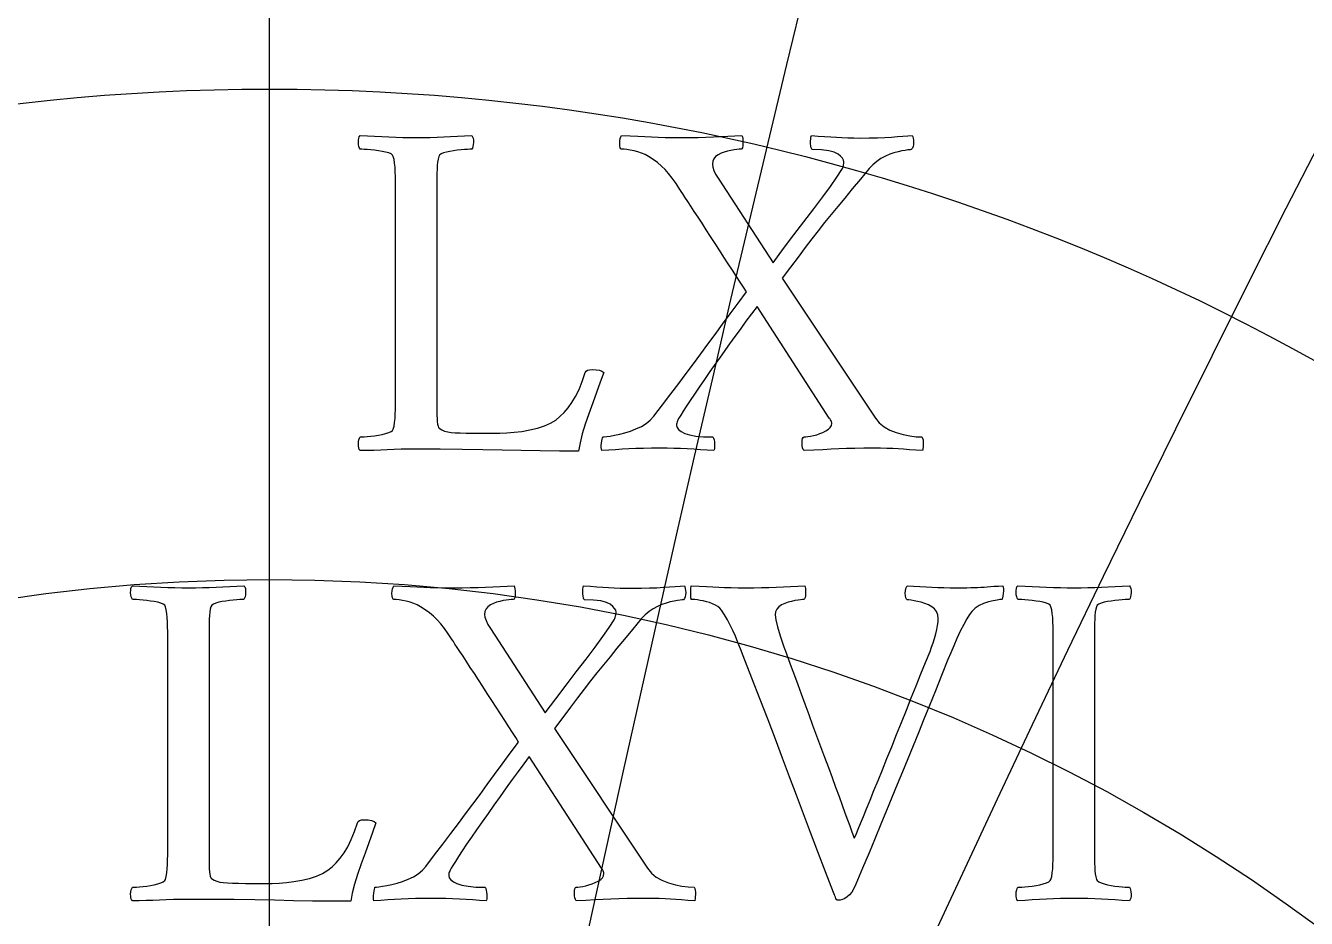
# Model space of a CAD drawing. Header units: millimetres. Extents: x -69 to 69, y -69 to 71.
# Drawn here: x -2.03 to 8.65, y 33.76 to 41.2 of the extents above; entities that cross this region are included whole.
import ezdxf

# ---------------------------------------------------------------- set-up
doc = ezdxf.new("R2010")
doc.units = ezdxf.units.MM
for name, color, linetype in [('CUT_OUTER', 1, 'Continuous'), ('ENGRAVE', 7, 'Continuous'), ('ENGRAVE_FINE', 8, 'Continuous'), ('TEXT', 5, 'Continuous')]:
    doc.layers.add(name, color=color, linetype=linetype)

msp = doc.modelspace()

# ---------------------------------------------------------------- linework, layer by layer
at = {"layer": 'CUT_OUTER'}
msp.add_arc((-0.0002, -0.0002), 69.3899, 142.382592, 87.802904, dxfattribs=at)
at = {"layer": 'ENGRAVE'}
msp.add_lwpolyline([(0, -68.4), (0, 68.4)], dxfattribs=at)
for centre, radius in [((0, 0), 68.4), ((0, 28.8432), 33.3517), ((0, 26.8182), 28.9689), ((0, 25.1801), 24.9848), ((0, 23.8544), 21.312), ((0, 0), 44.7739), ((0, 22.7867), 17.8831), ((0, 21.9369), 14.645)]:
    msp.add_circle(centre, radius, dxfattribs=at)
for centre, radius, start, end in [((0, 31.3587), 38.2501, 111.49393, 68.50607), ((0, 34.5126), 43.8255, 148.80664, 31.19336), ((0, 38.5209), 50.3089, 170.13999, 9.86001), ((0, 43.7121), 58.0444, 186.805648, 353.194352)]:
    msp.add_arc(centre, radius, start, end, dxfattribs=at)
at = {"layer": 'ENGRAVE_FINE'}
for centre, radius, start, end in [((-339.0394, -39.6126), 344.2696, 3.796918, 18.104908), ((-339.0394, -39.6126), 344.2696, 3.796918, 18.104908), ((339.0394, -39.6126), 344.2696, 161.895092, 176.203082), ((339.0394, -39.6126), 344.2696, 161.895092, 176.203082), ((-164.2491, -39.6126), 174.7903, 7.643853, 36.432876), ((-164.2491, -39.6126), 174.7903, 7.643853, 36.432876), ((164.2491, -39.6126), 174.7903, 143.567124, 172.356147), ((164.2491, -39.6126), 174.7903, 143.567124, 172.356147), ((-103.5451, -39.6126), 119.5636, 11.59326, 55.206839), ((-103.5451, -39.6126), 119.5636, 11.59326, 55.206839), ((103.5451, -39.6126), 119.5636, 124.793161, 168.40674), ((103.5451, -39.6126), 119.5636, 124.793161, 168.40674), ((-71.2452, -39.6126), 93.004, 15.702685, 74.635415), ((-71.2452, -39.6126), 93.004, 15.702685, 74.635415), ((71.2452, -39.6126), 93.004, 105.364585, 164.297315), ((71.2452, -39.6126), 93.004, 105.364585, 164.297315), ((-50.1629, -39.6126), 78.0396, 20.037916, 94.860474), ((-50.1629, -39.6126), 78.0396, 20.037916, 94.860474), ((50.1629, -39.6126), 78.0396, 85.139526, 159.962084), ((50.1629, -39.6126), 78.0396, 85.139526, 159.962084)]:
    msp.add_arc(centre, radius, start, end, dxfattribs=at)
at = {"layer": 'TEXT'}
for points in [[(1.3956, 38.1257), (1.3956, 38.1212), (1.3956, 38.1156), (1.3956, 38.109), (1.3956, 38.1015), (1.3956, 38.0819), (1.3956, 38.0595), (1.3956, 38.0343), (1.3956, 38.0064), (1.3958, 37.9777), (1.3966, 37.9503), (1.3979, 37.9241), (1.3996, 37.8992), (1.4022, 37.8775), (1.4057, 37.8608), (1.4102, 37.8491), (1.4158, 37.8426), (1.4372, 37.8298), (1.4608, 37.8198), (1.4867, 37.8126), (1.5149, 37.8082), (1.5484, 37.8055), (1.5903, 37.8036), (1.6404, 37.8025), (1.699, 37.8021), (1.9215, 37.8021), (1.9795, 37.8038), (2.0403, 37.8087), (2.1039, 37.8169), (2.1702, 37.8284), (2.2346, 37.8435), (2.2921, 37.8623), (2.3428, 37.8849), (2.3866, 37.9113), (2.4224, 37.9402), (2.4569, 37.974), (2.4902, 38.013), (2.5222, 38.057), (2.5526, 38.1075), (2.5813, 38.1662), (2.6082, 38.2329), (2.6334, 38.3078), (2.64, 38.3184), (2.6516, 38.326), (2.6683, 38.3305), (2.69, 38.332), (2.7234, 38.3305), (2.7507, 38.326), (2.7719, 38.3184), (2.7871, 38.3078), (2.7582, 38.2256), (2.728, 38.1409), (2.6965, 38.0537), (2.6637, 37.9639), (2.6333, 37.8762), (2.6086, 37.795), (2.5898, 37.7205), (2.5768, 37.6524), (2.4172, 37.6529), (2.2582, 37.6545), (2.0997, 37.657), (1.9417, 37.6605), (1.7789, 37.6641), (1.6059, 37.6666), (1.4229, 37.6681), (1.2297, 37.6686), (1.1627, 37.6682), (1.0993, 37.6671), (1.0394, 37.6652), (0.983, 37.6626), (0.9279, 37.6599), (0.8717, 37.658), (0.8146, 37.6569), (0.7564, 37.6565), (0.7495, 37.6661), (0.7448, 37.6787), (0.7424, 37.6944), (0.7423, 37.7131), (0.7439, 37.7318), (0.7468, 37.7475), (0.751, 37.7601), (0.7564, 37.7698), (0.7711, 37.7701), (0.7908, 37.7713), (0.8156, 37.7732), (0.8454, 37.7758), (0.8774, 37.7795), (0.9086, 37.7844), (0.9391, 37.7906), (0.9688, 37.7981), (0.9947, 37.8064), (1.0138, 37.8153), (1.0261, 37.8246), (1.0315, 37.8345), (1.0387, 37.8605), (1.0442, 37.8901), (1.0478, 37.9232), (1.0497, 37.9599), (1.0506, 37.9991), (1.0512, 38.0398), (1.0516, 38.082), (1.0517, 38.1257), (1.0517, 39.8126), (1.0516, 39.8564), (1.0512, 39.899), (1.0506, 39.9404), (1.0497, 39.9804), (1.0478, 40.018), (1.0442, 40.0517), (1.0387, 40.0817), (1.0315, 40.1079), (1.0261, 40.1192), (1.0138, 40.1291), (0.9947, 40.1374), (0.9688, 40.1443), (0.9391, 40.15), (0.9086, 40.1549), (0.8774, 40.1591), (0.8454, 40.1625), (0.8156, 40.1651), (0.7908, 40.167), (0.7711, 40.1682), (0.7564, 40.1685), (0.751, 40.1781), (0.7468, 40.1908), (0.7439, 40.2065), (0.7423, 40.2252), (0.7424, 40.2439), (0.7448, 40.2595), (0.7495, 40.2722), (0.7564, 40.2818), (0.8169, 40.2796), (0.8768, 40.2772), (0.9362, 40.2746), (0.9951, 40.2717), (1.0535, 40.269), (1.1114, 40.2671), (1.1688, 40.266), (1.2257, 40.2656), (1.284, 40.266), (1.3415, 40.2671), (1.3982, 40.269), (1.4542, 40.2717), (1.5105, 40.2746), (1.568, 40.2772), (1.6268, 40.2796), (1.6868, 40.2818), (1.6938, 40.2722), (1.6985, 40.2595), (1.7009, 40.2439), (1.701, 40.2252), (1.6993, 40.2065), (1.6964, 40.1908), (1.6923, 40.1781), (1.6868, 40.1685), (1.6722, 40.1682), (1.6524, 40.167), (1.6277, 40.1651), (1.5978, 40.1625), (1.566, 40.1591), (1.5351, 40.1549), (1.5053, 40.15), (1.4765, 40.1443), (1.4512, 40.1374), (1.432, 40.1291), (1.4188, 40.1192), (1.4118, 40.1079), (1.4063, 40.0861), (1.4022, 40.0613), (1.3992, 40.0335), (1.3976, 40.0027), (1.3967, 39.9696), (1.3961, 39.9349), (1.3957, 39.8988), (1.3956, 39.8611), (1.3956, 39.855), (1.3956, 39.849), (1.3956, 39.8429), (1.3956, 39.8368), (1.3956, 39.8308), (1.3956, 39.8247), (1.3956, 39.8186), (1.3956, 39.8126)], [(3.4343, 40.2656), (3.5056, 40.266), (3.5739, 40.2671), (3.6391, 40.269), (3.7013, 40.2717), (3.7617, 40.2746), (3.8217, 40.2772), (3.8811, 40.2796), (3.94, 40.2818), (3.9435, 40.2717), (3.9461, 40.2575), (3.9476, 40.2393), (3.9481, 40.2171), (3.9471, 40.1958), (3.944, 40.1807), (3.939, 40.1716), (3.9319, 40.1685), (3.916, 40.1679), (3.8965, 40.166), (3.8735, 40.1628), (3.8469, 40.1584), (3.8191, 40.1524), (3.7923, 40.1443), (3.7666, 40.1341), (3.7418, 40.122), (3.7205, 40.1072), (3.7054, 40.0891), (3.6963, 40.0678), (3.6932, 40.0431), (3.6963, 40.0191), (3.7054, 39.9916), (3.7205, 39.9605), (3.7418, 39.9258), (4.1989, 39.222), (4.2869, 39.3395), (4.3728, 39.4536), (4.4568, 39.564), (4.5387, 39.671), (4.614, 39.7703), (4.6782, 39.8581), (4.7313, 39.9342), (4.7733, 39.9986), (4.7787, 40.0087), (4.7829, 40.0189), (4.7858, 40.029), (4.7874, 40.0391), (4.7883, 40.0482), (4.789, 40.0553), (4.7893, 40.0603), (4.7895, 40.0634), (4.7864, 40.078), (4.7773, 40.0937), (4.7622, 40.1104), (4.7409, 40.1281), (4.7093, 40.144), (4.6631, 40.1554), (4.6021, 40.1622), (4.5265, 40.1645), (4.5211, 40.1692), (4.5169, 40.1792), (4.514, 40.1944), (4.5124, 40.2151), (4.512, 40.2367), (4.5129, 40.255), (4.515, 40.27), (4.5184, 40.2818), (4.5755, 40.2779), (4.6292, 40.2742), (4.6796, 40.2708), (4.7268, 40.2676), (4.7734, 40.265), (4.8223, 40.2631), (4.8735, 40.262), (4.927, 40.2616), (5.0008, 40.2621), (5.0686, 40.2636), (5.1303, 40.2661), (5.1859, 40.2697), (5.2362, 40.2735), (5.282, 40.2767), (5.3232, 40.2795), (5.3598, 40.2818), (5.3635, 40.2722), (5.3664, 40.2595), (5.3686, 40.2439), (5.37, 40.2252), (5.3696, 40.2062), (5.3664, 40.1898), (5.3605, 40.1759), (5.3517, 40.1645), (5.3408, 40.1639), (5.3239, 40.162), (5.3013, 40.1588), (5.2729, 40.1544), (5.2408, 40.1478), (5.2071, 40.1382), (5.172, 40.1256), (5.1353, 40.1099), (5.0988, 40.0905), (5.064, 40.0669), (5.031, 40.039), (4.9998, 40.0067), (4.9274, 39.9187), (4.8598, 39.8368), (4.7969, 39.761), (4.7389, 39.6912), (4.6837, 39.6242), (4.6292, 39.5567), (4.5755, 39.4887), (4.5225, 39.4202), (4.4676, 39.3481), (4.4082, 39.2695), (4.3443, 39.1843), (4.2757, 39.0925), (5.0524, 37.9275), (5.0845, 37.8881), (5.1242, 37.8547), (5.1715, 37.8274), (5.2263, 37.8062), (5.2837, 37.7902), (5.3386, 37.7789), (5.3909, 37.772), (5.4407, 37.7698), (5.4459, 37.7599), (5.4493, 37.7465), (5.451, 37.7296), (5.4509, 37.7091), (5.4497, 37.6891), (5.4483, 37.6737), (5.4467, 37.6628), (5.4448, 37.6565), (5.3882, 37.6604), (5.3356, 37.6641), (5.287, 37.6675), (5.2425, 37.6706), (5.1978, 37.6733), (5.1485, 37.6752), (5.0946, 37.6763), (5.0362, 37.6767), (4.956, 37.6763), (4.881, 37.6752), (4.8113, 37.6733), (4.747, 37.6706), (4.6827, 37.6675), (4.613, 37.6641), (4.538, 37.6604), (4.4578, 37.6565), (4.4507, 37.6666), (4.4456, 37.6808), (4.4426, 37.699), (4.4416, 37.7212), (4.4426, 37.7424), (4.4456, 37.7576), (4.4507, 37.7667), (4.4578, 37.7698), (4.4718, 37.7705), (4.4896, 37.7728), (4.5112, 37.7766), (4.5366, 37.7819), (4.5636, 37.7888), (4.5897, 37.7976), (4.6151, 37.8081), (4.6398, 37.8203), (4.661, 37.8341), (4.6762, 37.8491), (4.6853, 37.8654), (4.6883, 37.883), (4.688, 37.8874), (4.6868, 37.8926), (4.6849, 37.8986), (4.6823, 37.9053), (4.6791, 37.912), (4.6757, 37.9179), (4.672, 37.9231), (4.6681, 37.9275), (4.0654, 38.8579), (4.02, 38.7976), (3.9729, 38.734), (3.9239, 38.6671), (3.8732, 38.597), (3.822, 38.5256), (3.7716, 38.4549), (3.7219, 38.385), (3.673, 38.3158), (3.6262, 38.2491), (3.583, 38.1864), (3.5433, 38.1277), (3.5072, 38.0731), (3.4756, 38.0246), (3.4495, 37.9841), (3.429, 37.9518), (3.4141, 37.9275), (3.4118, 37.923), (3.4091, 37.9174), (3.4058, 37.9108), (3.402, 37.9032), (3.3984, 37.8949), (3.3959, 37.8861), (3.3944, 37.8767), (3.3939, 37.8668), (3.3982, 37.849), (3.4111, 37.8319), (3.4326, 37.8156), (3.4627, 37.8001), (3.5031, 37.7868), (3.5557, 37.7773), (3.6204, 37.7716), (3.6973, 37.7698), (3.7027, 37.7599), (3.7069, 37.7465), (3.7098, 37.7296), (3.7114, 37.7091), (3.7118, 37.6891), (3.7109, 37.6737), (3.7088, 37.6628), (3.7054, 37.6565), (3.6505, 37.6604), (3.5951, 37.6641), (3.5393, 37.6675), (3.4829, 37.6706), (3.4265, 37.6733), (3.3706, 37.6752), (3.3153, 37.6763), (3.2604, 37.6767), (3.1863, 37.6763), (3.1178, 37.6752), (3.0549, 37.6733), (2.9975, 37.6706), (2.9423, 37.6675), (2.8862, 37.6641), (2.8291, 37.6604), (2.7709, 37.6565), (2.7678, 37.668), (2.7664, 37.6823), (2.7668, 37.6993), (2.7689, 37.7192), (2.7718, 37.7383), (2.7745, 37.7531), (2.7769, 37.7636), (2.779, 37.7698), (2.7913, 37.7706), (2.8119, 37.7733), (2.8408, 37.7777), (2.8781, 37.7839), (2.9204, 37.7925), (2.9641, 37.8041), (3.0093, 37.8188), (3.0561, 37.8365), (3.101, 37.8576), (3.1406, 37.8825), (3.1748, 37.9112), (3.2038, 37.9437), (3.2768, 38.0388), (3.3464, 38.1298), (3.4123, 38.2167), (3.4748, 38.2997), (3.5353, 38.3807), (3.5956, 38.462), (3.6557, 38.5435), (3.7155, 38.6253), (3.7765, 38.7089), (3.8404, 38.7957), (3.907, 38.8858), (3.9764, 38.9793), (3.9525, 39.0178), (3.9253, 39.0607), (3.8949, 39.1078), (3.8611, 39.1593), (3.8255, 39.2135), (3.7893, 39.269), (3.7526, 39.3257), (3.7155, 39.3838), (3.6786, 39.4414), (3.6427, 39.497), (3.6078, 39.5506), (3.5739, 39.6022), (3.542, 39.6505), (3.5132, 39.6942), (3.4874, 39.7334), (3.4647, 39.7681), (3.4461, 39.7964), (3.4328, 39.8166), (3.4249, 39.8287), (3.4222, 39.8328), (3.3902, 39.8826), (3.359, 39.9268), (3.3285, 39.9655), (3.2988, 39.9986), (3.2681, 40.0282), (3.2346, 40.0563), (3.1983, 40.0828), (3.1593, 40.1079), (3.1321, 40.1229), (3.1031, 40.1357), (3.0724, 40.1462), (3.0399, 40.1544), (3.0085, 40.1606), (2.9808, 40.165), (2.9569, 40.1676), (2.9368, 40.1685), (2.9297, 40.1716), (2.9247, 40.1807), (2.9216, 40.1958), (2.9206, 40.2171), (2.9216, 40.2393), (2.9247, 40.2575), (2.9297, 40.2717), (2.9368, 40.2818), (3.0069, 40.2796), (3.0718, 40.2772), (3.1313, 40.2746), (3.1856, 40.2717), (3.2398, 40.269), (3.2993, 40.2671), (3.3642, 40.266), (3.4343, 40.2656)], [(-0.5036, 34.3735), (-0.5036, 34.3689), (-0.5036, 34.3634), (-0.5036, 34.3568), (-0.5036, 34.3492), (-0.5036, 34.3296), (-0.5036, 34.3073), (-0.5036, 34.2821), (-0.5036, 34.2542), (-0.5034, 34.2255), (-0.5026, 34.198), (-0.5013, 34.1719), (-0.4996, 34.147), (-0.497, 34.1252), (-0.4935, 34.1085), (-0.489, 34.0969), (-0.4834, 34.0903), (-0.462, 34.0776), (-0.4384, 34.0676), (-0.4125, 34.0604), (-0.3843, 34.056), (-0.3508, 34.0533), (-0.3089, 34.0514), (-0.2588, 34.0503), (-0.2002, 34.0499), (0.0222, 34.0499), (0.0803, 34.0515), (0.1411, 34.0565), (0.2047, 34.0647), (0.271, 34.0762), (0.3354, 34.0912), (0.3929, 34.1101), (0.4436, 34.1327), (0.4874, 34.1591), (0.5232, 34.1879), (0.5577, 34.2218), (0.591, 34.2607), (0.623, 34.3047), (0.6534, 34.3553), (0.6821, 34.4139), (0.709, 34.4807), (0.7342, 34.5555), (0.7408, 34.5661), (0.7524, 34.5737), (0.7691, 34.5783), (0.7908, 34.5798), (0.8242, 34.5783), (0.8515, 34.5737), (0.8727, 34.5661), (0.8879, 34.5555), (0.859, 34.4734), (0.8288, 34.3887), (0.7973, 34.3014), (0.7645, 34.2117), (0.7341, 34.124), (0.7094, 34.0428), (0.6906, 33.9682), (0.6776, 33.9002), (0.518, 33.9007), (0.359, 33.9022), (0.2005, 33.9048), (0.0425, 33.9083), (-0.1203, 33.9118), (-0.2933, 33.9144), (-0.4763, 33.9159), (-0.6695, 33.9164), (-0.7365, 33.916), (-0.7999, 33.9149), (-0.8598, 33.913), (-0.9162, 33.9103), (-0.9713, 33.9077), (-1.0275, 33.9058), (-1.0846, 33.9046), (-1.1428, 33.9043), (-1.1497, 33.9139), (-1.1544, 33.9265), (-1.1568, 33.9422), (-1.1569, 33.9609), (-1.1553, 33.9796), (-1.1524, 33.9953), (-1.1482, 34.0079), (-1.1428, 34.0175), (-1.1281, 34.0179), (-1.1084, 34.019), (-1.0836, 34.0209), (-1.0538, 34.0236), (-1.0218, 34.0273), (-0.9906, 34.0322), (-0.9601, 34.0384), (-0.9304, 34.0458), (-0.9045, 34.0542), (-0.8854, 34.063), (-0.8731, 34.0724), (-0.8677, 34.0822), (-0.8605, 34.1083), (-0.855, 34.1379), (-0.8514, 34.171), (-0.8495, 34.2076), (-0.8486, 34.2468), (-0.848, 34.2875), (-0.8476, 34.3298), (-0.8475, 34.3735), (-0.8475, 36.0603), (-0.8476, 36.1042), (-0.848, 36.1468), (-0.8486, 36.1881), (-0.8495, 36.2282), (-0.8514, 36.2657), (-0.855, 36.2995), (-0.8605, 36.3295), (-0.8677, 36.3556), (-0.8731, 36.367), (-0.8854, 36.3769), (-0.9045, 36.3852), (-0.9304, 36.392), (-0.9601, 36.3977), (-0.9906, 36.4027), (-1.0218, 36.4068), (-1.0538, 36.4102), (-1.0836, 36.4129), (-1.1084, 36.4148), (-1.1281, 36.4159), (-1.1428, 36.4163), (-1.1482, 36.4259), (-1.1524, 36.4386), (-1.1553, 36.4542), (-1.1569, 36.4729), (-1.1568, 36.4916), (-1.1544, 36.5073), (-1.1497, 36.52), (-1.1428, 36.5296), (-1.0823, 36.5274), (-1.0224, 36.525), (-0.963, 36.5224), (-0.9041, 36.5195), (-0.8457, 36.5168), (-0.7878, 36.5149), (-0.7304, 36.5138), (-0.6735, 36.5134), (-0.6152, 36.5138), (-0.5577, 36.5149), (-0.501, 36.5168), (-0.445, 36.5195), (-0.3887, 36.5224), (-0.3312, 36.525), (-0.2724, 36.5274), (-0.2124, 36.5296), (-0.2054, 36.52), (-0.2007, 36.5073), (-0.1983, 36.4916), (-0.1982, 36.4729), (-0.1999, 36.4542), (-0.2028, 36.4386), (-0.2069, 36.4259), (-0.2124, 36.4163), (-0.227, 36.4159), (-0.2468, 36.4148), (-0.2715, 36.4129), (-0.3014, 36.4102), (-0.3332, 36.4068), (-0.3641, 36.4027), (-0.3939, 36.3977), (-0.4227, 36.392), (-0.448, 36.3852), (-0.4672, 36.3769), (-0.4804, 36.367), (-0.4874, 36.3556), (-0.4929, 36.3339), (-0.497, 36.3091), (-0.5, 36.2813), (-0.5016, 36.2505), (-0.5025, 36.2173), (-0.5031, 36.1827), (-0.5035, 36.1465), (-0.5036, 36.1089), (-0.5036, 36.1028), (-0.5036, 36.0967), (-0.5036, 36.0907), (-0.5036, 36.0846), (-0.5036, 36.0785), (-0.5036, 36.0725), (-0.5036, 36.0664), (-0.5036, 36.0603)], [(1.5351, 36.5134), (1.6064, 36.5138), (1.6747, 36.5149), (1.7399, 36.5168), (1.8021, 36.5195), (1.8625, 36.5224), (1.9225, 36.525), (1.9819, 36.5274), (2.0408, 36.5296), (2.0443, 36.5195), (2.0469, 36.5053), (2.0484, 36.4871), (2.0489, 36.4648), (2.0479, 36.4436), (2.0448, 36.4284), (2.0398, 36.4193), (2.0327, 36.4163), (2.0168, 36.4157), (1.9973, 36.4138), (1.9743, 36.4106), (1.9477, 36.4062), (1.9199, 36.4001), (1.8931, 36.392), (1.8673, 36.3819), (1.8426, 36.3698), (1.8213, 36.355), (1.8062, 36.3369), (1.7971, 36.3156), (1.794, 36.2909), (1.7971, 36.2669), (1.8062, 36.2393), (1.8213, 36.2082), (1.8426, 36.1736), (2.2997, 35.4697), (2.3877, 35.5873), (2.4736, 35.7013), (2.5576, 35.8118), (2.6395, 35.9187), (2.7148, 36.0181), (2.779, 36.1058), (2.8321, 36.1819), (2.8741, 36.2464), (2.8795, 36.2565), (2.8837, 36.2666), (2.8866, 36.2767), (2.8882, 36.2869), (2.8891, 36.296), (2.8898, 36.303), (2.8901, 36.3081), (2.8903, 36.3111), (2.8872, 36.3258), (2.8781, 36.3415), (2.863, 36.3582), (2.8417, 36.3759), (2.8101, 36.3918), (2.7639, 36.4032), (2.7029, 36.41), (2.6273, 36.4123), (2.6219, 36.4169), (2.6177, 36.4269), (2.6148, 36.4422), (2.6132, 36.4628), (2.6128, 36.4844), (2.6137, 36.5028), (2.6158, 36.5178), (2.6192, 36.5296), (2.6763, 36.5256), (2.73, 36.522), (2.7804, 36.5186), (2.8276, 36.5154), (2.8742, 36.5128), (2.9231, 36.5109), (2.9743, 36.5097), (3.0278, 36.5093), (3.1016, 36.5098), (3.1694, 36.5114), (3.2311, 36.5139), (3.2867, 36.5174), (3.337, 36.5212), (3.3828, 36.5245), (3.424, 36.5273), (3.4606, 36.5296), (3.4643, 36.52), (3.4672, 36.5073), (3.4694, 36.4916), (3.4707, 36.4729), (3.4704, 36.454), (3.4672, 36.4375), (3.4613, 36.4236), (3.4525, 36.4123), (3.4415, 36.4116), (3.4247, 36.4097), (3.4021, 36.4066), (3.3737, 36.4021), (3.3416, 36.3956), (3.3079, 36.386), (3.2728, 36.3733), (3.2361, 36.3576), (3.1996, 36.3383), (3.1648, 36.3147), (3.1318, 36.2867), (3.1006, 36.2545), (3.0282, 36.1665), (2.9606, 36.0846), (2.8977, 36.0088), (2.8397, 35.939), (2.7845, 35.872), (2.73, 35.8045), (2.6763, 35.7365), (2.6233, 35.6679), (2.5684, 35.5959), (2.509, 35.5173), (2.445, 35.4321), (2.3765, 35.3403), (3.1532, 34.1753), (3.1853, 34.1358), (3.225, 34.1025), (3.2723, 34.0752), (3.3271, 34.0539), (3.3845, 34.038), (3.4394, 34.0266), (3.4917, 34.0198), (3.5415, 34.0175), (3.5467, 34.0077), (3.5501, 33.9943), (3.5518, 33.9773), (3.5517, 33.9568), (3.5505, 33.9369), (3.5491, 33.9214), (3.5475, 33.9106), (3.5456, 33.9043), (3.489, 33.9082), (3.4364, 33.9118), (3.3878, 33.9153), (3.3433, 33.9184), (3.2986, 33.9211), (3.2493, 33.923), (3.1954, 33.9241), (3.137, 33.9245), (3.0568, 33.9241), (2.9818, 33.923), (2.9121, 33.9211), (2.8478, 33.9184), (2.7835, 33.9153), (2.7138, 33.9118), (2.6388, 33.9082), (2.5586, 33.9043), (2.5515, 33.9144), (2.5464, 33.9285), (2.5434, 33.9467), (2.5424, 33.969), (2.5434, 33.9902), (2.5464, 34.0054), (2.5515, 34.0145), (2.5586, 34.0175), (2.5726, 34.0183), (2.5904, 34.0206), (2.612, 34.0243), (2.6374, 34.0297), (2.6644, 34.0366), (2.6905, 34.0453), (2.7159, 34.0558), (2.7406, 34.0681), (2.7618, 34.0819), (2.777, 34.0969), (2.7861, 34.1132), (2.7891, 34.1308), (2.7888, 34.1352), (2.7876, 34.1404), (2.7857, 34.1463), (2.7831, 34.153), (2.7799, 34.1597), (2.7765, 34.1657), (2.7728, 34.1709), (2.7689, 34.1753), (2.1662, 35.1057), (2.1208, 35.0454), (2.0737, 34.9818), (2.0247, 34.9149), (1.974, 34.8448), (1.9228, 34.7733), (1.8724, 34.7027), (1.8227, 34.6328), (1.7738, 34.5636), (1.727, 34.4969), (1.6838, 34.4342), (1.6441, 34.3755), (1.608, 34.3209), (1.5763, 34.2724), (1.5503, 34.2319), (1.5298, 34.1996), (1.5149, 34.1753), (1.5126, 34.1707), (1.5099, 34.1652), (1.5066, 34.1586), (1.5028, 34.151), (1.4992, 34.1427), (1.4967, 34.1338), (1.4952, 34.1245), (1.4947, 34.1146), (1.499, 34.0968), (1.5119, 34.0797), (1.5334, 34.0634), (1.5635, 34.0479), (1.6039, 34.0346), (1.6565, 34.0251), (1.7212, 34.0194), (1.7981, 34.0175), (1.8035, 34.0077), (1.8077, 33.9943), (1.8106, 33.9773), (1.8122, 33.9568), (1.8126, 33.9369), (1.8117, 33.9214), (1.8096, 33.9106), (1.8062, 33.9043), (1.7513, 33.9082), (1.6959, 33.9118), (1.6401, 33.9153), (1.5837, 33.9184), (1.5273, 33.9211), (1.4714, 33.923), (1.4161, 33.9241), (1.3612, 33.9245), (1.2871, 33.9241), (1.2186, 33.923), (1.1557, 33.9211), (1.0983, 33.9184), (1.0431, 33.9153), (0.987, 33.9118), (0.9299, 33.9082), (0.8717, 33.9043), (0.8686, 33.9158), (0.8672, 33.93), (0.8676, 33.9471), (0.8697, 33.967), (0.8726, 33.986), (0.8753, 34.0008), (0.8777, 34.0113), (0.8798, 34.0175), (0.8921, 34.0184), (0.9127, 34.0211), (0.9416, 34.0255), (0.9789, 34.0317), (1.0212, 34.0403), (1.0649, 34.0519), (1.1101, 34.0666), (1.1569, 34.0843), (1.2018, 34.1054), (1.2414, 34.1303), (1.2756, 34.159), (1.3046, 34.1915), (1.3776, 34.2865), (1.4472, 34.3775), (1.5131, 34.4645), (1.5756, 34.5474), (1.6361, 34.6285), (1.6964, 34.7098), (1.7565, 34.7913), (1.8163, 34.8731), (1.8773, 34.9566), (1.9412, 35.0435), (2.0078, 35.1336), (2.0772, 35.227), (2.0533, 35.2656), (2.0261, 35.3084), (1.9957, 35.3556), (1.9619, 35.407), (1.9263, 35.4613), (1.8901, 35.5168), (1.8534, 35.5735), (1.8163, 35.6315), (1.7794, 35.6892), (1.7435, 35.7448), (1.7086, 35.7984), (1.6747, 35.85), (1.6428, 35.8983), (1.614, 35.942), (1.5882, 35.9812), (1.5655, 36.0158), (1.5469, 36.0441), (1.5336, 36.0644), (1.5257, 36.0765), (1.523, 36.0806), (1.491, 36.1304), (1.4598, 36.1746), (1.4293, 36.2133), (1.3996, 36.2464), (1.3689, 36.276), (1.3354, 36.304), (1.2991, 36.3306), (1.2601, 36.3556), (1.2329, 36.3707), (1.2039, 36.3834), (1.1732, 36.3939), (1.1407, 36.4021), (1.1093, 36.4083), (1.0816, 36.4128), (1.0577, 36.4154), (1.0376, 36.4163), (1.0305, 36.4193), (1.0254, 36.4284), (1.0224, 36.4436), (1.0214, 36.4648), (1.0224, 36.4871), (1.0254, 36.5053), (1.0305, 36.5195), (1.0376, 36.5296), (1.1077, 36.5274), (1.1726, 36.525), (1.2321, 36.5224), (1.2864, 36.5195), (1.3406, 36.5168), (1.4001, 36.5149), (1.465, 36.5138), (1.5351, 36.5134)], [(3.9744, 36.5134), (4.0386, 36.5138), (4.1018, 36.5149), (4.164, 36.5168), (4.2252, 36.5195), (4.2856, 36.5224), (4.3455, 36.525), (4.4049, 36.5274), (4.4638, 36.5296), (4.4672, 36.5196), (4.4694, 36.5058), (4.4703, 36.4882), (4.4699, 36.4669), (4.4683, 36.4463), (4.4654, 36.431), (4.4612, 36.421), (4.4557, 36.4163), (4.445, 36.4157), (4.4289, 36.4138), (4.4076, 36.4106), (4.3809, 36.4062), (4.352, 36.4001), (4.3238, 36.392), (4.2963, 36.3819), (4.2697, 36.3698), (4.2467, 36.3547), (4.2302, 36.3359), (4.2204, 36.3133), (4.2171, 36.2869), (4.2216, 36.2459), (4.2353, 36.1878), (4.258, 36.1124), (4.2899, 36.0199), (4.3075, 35.9717), (4.3278, 35.9162), (4.351, 35.8534), (4.3769, 35.7832), (4.4048, 35.7075), (4.434, 35.628), (4.4645, 35.5447), (4.4962, 35.4576), (4.5287, 35.3686), (4.5614, 35.2796), (4.5944, 35.1906), (4.6277, 35.1016), (4.6603, 35.0144), (4.6914, 34.9307), (4.721, 34.8506), (4.749, 34.774), (4.7751, 34.7025), (4.7986, 34.6379), (4.8196, 34.5802), (4.838, 34.5292), (4.8533, 34.4871), (4.8648, 34.4559), (4.8725, 34.4356), (4.8764, 34.4261), (4.8828, 34.4399), (4.8936, 34.465), (4.9091, 34.5016), (4.929, 34.5495), (4.9527, 34.6067), (4.9791, 34.6713), (5.0083, 34.7432), (5.0403, 34.8225), (5.0745, 34.9076), (5.1106, 34.997), (5.1484, 35.0906), (5.1879, 35.1886), (5.2285, 35.2891), (5.2693, 35.3903), (5.3104, 35.4924), (5.3517, 35.5951), (5.3926, 35.6968), (5.4321, 35.7954), (5.4704, 35.8909), (5.5075, 35.9835), (5.5211, 36.0184), (5.5338, 36.0543), (5.5454, 36.0912), (5.556, 36.1291), (5.5649, 36.166), (5.5712, 36.1999), (5.575, 36.2307), (5.5763, 36.2585), (5.5728, 36.2889), (5.5626, 36.3152), (5.5455, 36.3374), (5.5216, 36.3556), (5.4938, 36.3705), (5.465, 36.3829), (5.4352, 36.3928), (5.4043, 36.4001), (5.3754, 36.4054), (5.3512, 36.4092), (5.3319, 36.4115), (5.3174, 36.4123), (5.3103, 36.4187), (5.3052, 36.43), (5.3022, 36.446), (5.3012, 36.4669), (5.3022, 36.4882), (5.3052, 36.5058), (5.3103, 36.5196), (5.3174, 36.5296), (5.3712, 36.5274), (5.4235, 36.525), (5.4744, 36.5224), (5.5237, 36.5195), (5.573, 36.5168), (5.6238, 36.5149), (5.6761, 36.5138), (5.73, 36.5134), (5.7741, 36.5135), (5.8134, 36.5139), (5.8479, 36.5145), (5.8776, 36.5154), (5.9048, 36.5165), (5.9317, 36.5179), (5.9584, 36.5196), (5.9848, 36.5215), (6.0126, 36.5235), (6.0435, 36.5255), (6.0773, 36.5275), (6.1143, 36.5296), (6.1175, 36.5195), (6.1193, 36.5053), (6.1196, 36.4871), (6.1183, 36.4648), (6.116, 36.4436), (6.1132, 36.4284), (6.11, 36.4193), (6.1062, 36.4163), (6.0901, 36.415), (6.0662, 36.4112), (6.0345, 36.4049), (5.9949, 36.3961), (5.9536, 36.3834), (5.9166, 36.3657), (5.8838, 36.343), (5.8554, 36.3152), (5.8358, 36.2898), (5.8134, 36.254), (5.7882, 36.2079), (5.7603, 36.1513), (5.7319, 36.0903), (5.7052, 36.0305), (5.6803, 35.972), (5.6572, 35.9147), (5.6037, 35.782), (5.5525, 35.6548), (5.5036, 35.5332), (5.4569, 35.4171), (5.4117, 35.3049), (5.3669, 35.1947), (5.3227, 35.0865), (5.2789, 34.9803), (5.2351, 34.8741), (5.1904, 34.7659), (5.1451, 34.6556), (5.0989, 34.5434), (5.0509, 34.4271), (4.9998, 34.3047), (4.9457, 34.1763), (4.8886, 34.0418), (4.872, 34.0064), (4.8547, 33.9771), (4.8366, 33.9538), (4.8178, 33.9366), (4.7984, 33.9242), (4.7789, 33.9154), (4.759, 33.9101), (4.7389, 33.9083), (4.7331, 33.9099), (4.7278, 33.9149), (4.723, 33.9231), (4.7187, 33.9346), (4.7146, 33.9469), (4.7106, 33.9574), (4.7065, 33.9661), (4.7025, 33.973), (4.6369, 34.1461), (4.5736, 34.3133), (4.5125, 34.4748), (4.4537, 34.6304), (4.3958, 34.7837), (4.3374, 34.9383), (4.2785, 35.0942), (4.2191, 35.2513), (4.1575, 35.4131), (4.0922, 35.583), (4.023, 35.761), (3.9501, 35.9471), (3.928, 36.0042), (3.9061, 36.0583), (3.8845, 36.1094), (3.8631, 36.1574), (3.8413, 36.2029), (3.8181, 36.2464), (3.7937, 36.2879), (3.7681, 36.3273), (3.7559, 36.3427), (3.7398, 36.3566), (3.7195, 36.369), (3.6953, 36.3799), (3.6691, 36.3893), (3.6432, 36.3971), (3.6175, 36.4034), (3.5921, 36.4082), (3.5685, 36.4118), (3.5481, 36.4143), (3.531, 36.4158), (3.5173, 36.4163), (3.5155, 36.4197), (3.5142, 36.43), (3.5135, 36.447), (3.5132, 36.4709), (3.5135, 36.4951), (3.5142, 36.5129), (3.5155, 36.5244), (3.5173, 36.5296), (3.5831, 36.5274), (3.6432, 36.525), (3.6974, 36.5224), (3.7458, 36.5195), (3.7942, 36.5168), (3.8485, 36.5149), (3.9085, 36.5138), (3.9744, 36.5134)], [(6.7089, 36.5134), (6.7672, 36.5138), (6.8247, 36.5149), (6.8815, 36.5168), (6.9375, 36.5195), (6.9937, 36.5224), (7.0512, 36.525), (7.11, 36.5274), (7.17, 36.5296), (7.177, 36.52), (7.1817, 36.5073), (7.1841, 36.4916), (7.1842, 36.4729), (7.1826, 36.4542), (7.1797, 36.4386), (7.1755, 36.4259), (7.17, 36.4163), (7.1554, 36.4159), (7.1357, 36.4148), (7.1109, 36.4129), (7.0811, 36.4102), (7.0492, 36.4068), (7.0184, 36.4027), (6.9885, 36.3977), (6.9597, 36.392), (6.9344, 36.3852), (6.9152, 36.3769), (6.9021, 36.367), (6.895, 36.3556), (6.8895, 36.3339), (6.8854, 36.3091), (6.8825, 36.2813), (6.8808, 36.2505), (6.8799, 36.2173), (6.8793, 36.1827), (6.8789, 36.1465), (6.8788, 36.1089), (6.8788, 36.1028), (6.8788, 36.0967), (6.8788, 36.0907), (6.8788, 36.0846), (6.8788, 36.0785), (6.8788, 36.0725), (6.8788, 36.0664), (6.8788, 36.0603), (6.8788, 34.3735), (6.8788, 34.3674), (6.8788, 34.3614), (6.8788, 34.3553), (6.8788, 34.3492), (6.8788, 34.3432), (6.8788, 34.3371), (6.8788, 34.331), (6.8788, 34.325), (6.8789, 34.2874), (6.8793, 34.2516), (6.8799, 34.2176), (6.8808, 34.1854), (6.8825, 34.1554), (6.8854, 34.1283), (6.8895, 34.1039), (6.895, 34.0822), (6.9021, 34.0724), (6.9152, 34.063), (6.9344, 34.0542), (6.9597, 34.0458), (6.9885, 34.0384), (7.0184, 34.0322), (7.0492, 34.0273), (7.0811, 34.0236), (7.1109, 34.0209), (7.1357, 34.019), (7.1554, 34.0179), (7.17, 34.0175), (7.1755, 34.0079), (7.1797, 33.9953), (7.1826, 33.9796), (7.1842, 33.9609), (7.1841, 33.9422), (7.1817, 33.9265), (7.177, 33.9139), (7.17, 33.9043), (7.11, 33.9082), (7.0512, 33.9118), (6.9937, 33.9153), (6.9375, 33.9184), (6.8815, 33.9211), (6.8247, 33.923), (6.7672, 33.9241), (6.7089, 33.9245), (6.652, 33.9241), (6.5946, 33.923), (6.5367, 33.9211), (6.4783, 33.9184), (6.4194, 33.9153), (6.36, 33.9118), (6.3001, 33.9082), (6.2397, 33.9043), (6.2327, 33.9139), (6.228, 33.9265), (6.2256, 33.9422), (6.2255, 33.9609), (6.2271, 33.9796), (6.2301, 33.9953), (6.2342, 34.0079), (6.2397, 34.0175), (6.2543, 34.0179), (6.274, 34.019), (6.2988, 34.0209), (6.3287, 34.0236), (6.3606, 34.0273), (6.3919, 34.0322), (6.4223, 34.0384), (6.452, 34.0458), (6.4779, 34.0542), (6.497, 34.063), (6.5093, 34.0724), (6.5147, 34.0822), (6.5219, 34.1083), (6.5274, 34.1379), (6.531, 34.171), (6.5329, 34.2076), (6.5338, 34.2468), (6.5345, 34.2875), (6.5348, 34.3298), (6.535, 34.3735), (6.535, 36.0603), (6.5348, 36.1042), (6.5345, 36.1468), (6.5338, 36.1881), (6.5329, 36.2282), (6.531, 36.2657), (6.5274, 36.2995), (6.5219, 36.3295), (6.5147, 36.3556), (6.5093, 36.367), (6.497, 36.3769), (6.4779, 36.3852), (6.452, 36.392), (6.4223, 36.3977), (6.3919, 36.4027), (6.3606, 36.4068), (6.3287, 36.4102), (6.2988, 36.4129), (6.274, 36.4148), (6.2543, 36.4159), (6.2397, 36.4163), (6.2342, 36.4259), (6.2301, 36.4386), (6.2271, 36.4542), (6.2255, 36.4729), (6.2256, 36.4916), (6.228, 36.5073), (6.2327, 36.52), (6.2397, 36.5296), (6.3001, 36.5274), (6.36, 36.525), (6.4194, 36.5224), (6.4783, 36.5195), (6.5367, 36.5168), (6.5946, 36.5149), (6.652, 36.5138), (6.7089, 36.5134)]]:
    msp.add_lwpolyline(points, close=True, dxfattribs=at)

doc.saveas('drawing.dxf')
